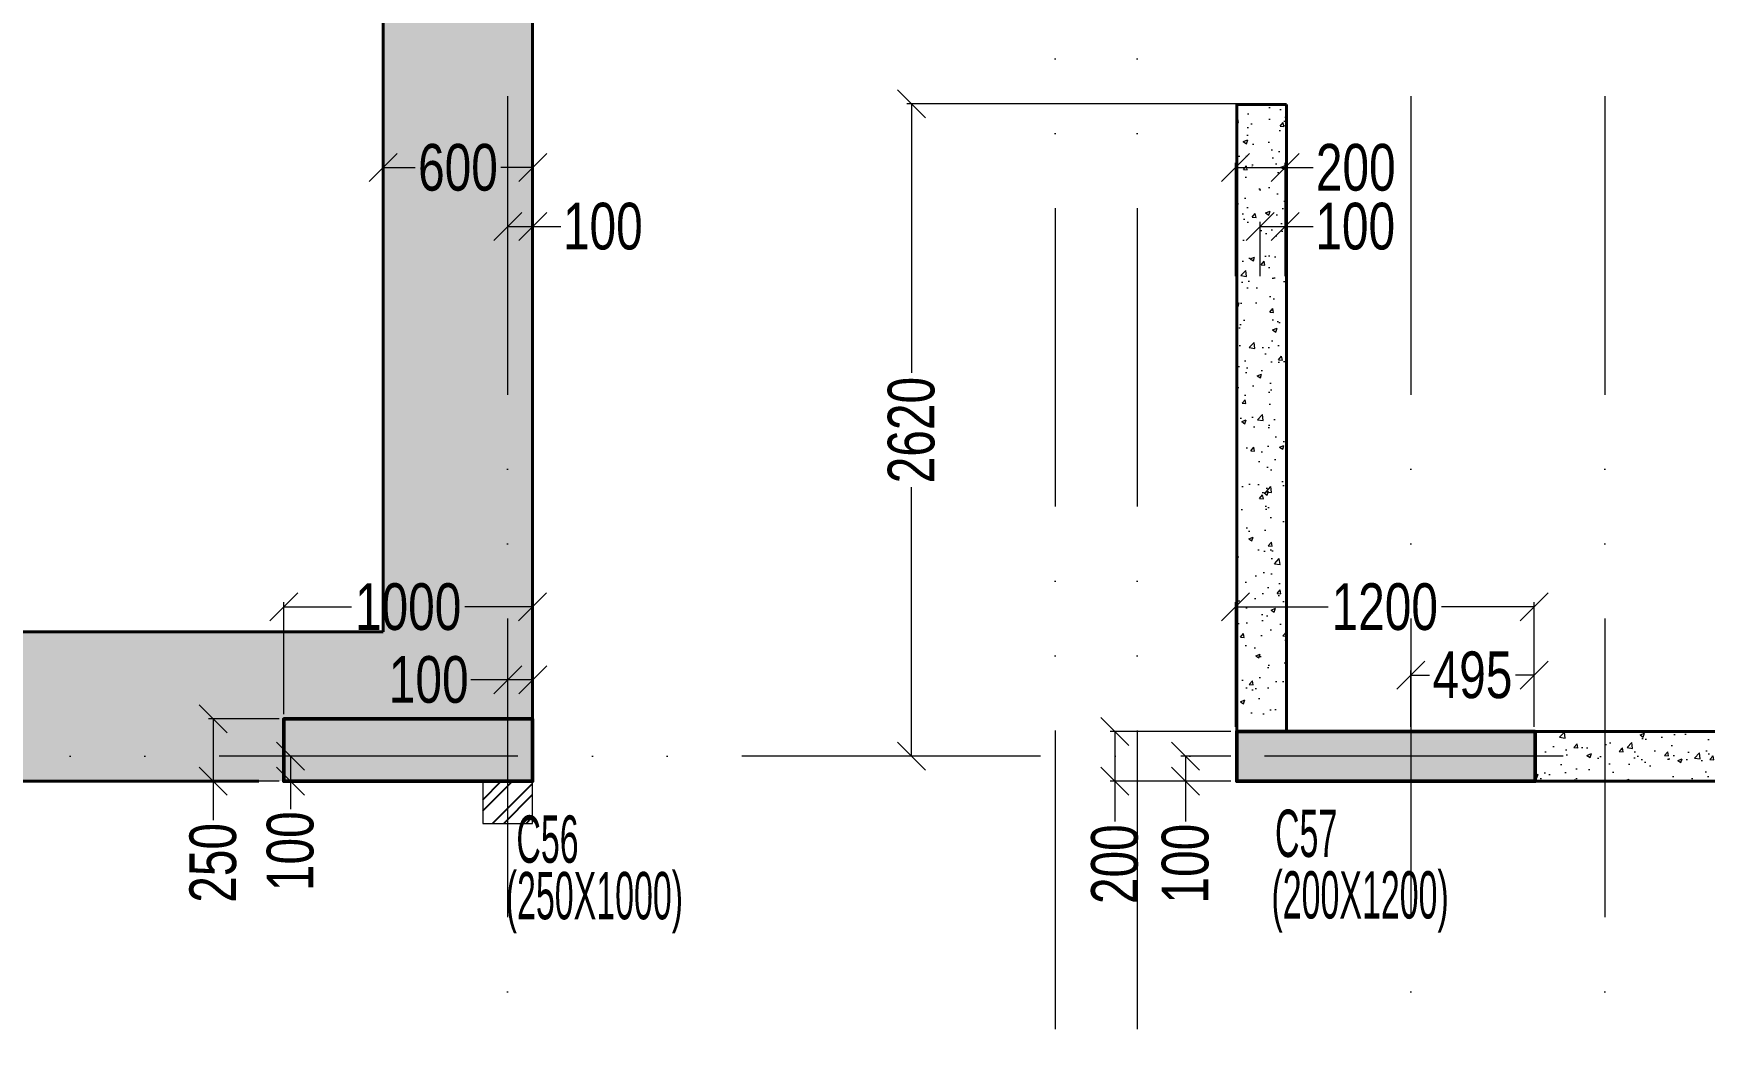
# Model space of a CAD drawing. Header units: millimetres. Extents: x 359 to 43503, y 1365 to 61403.
# Drawn here: x 10554 to 17270, y 17920 to 21944 of the extents above; entities that cross this region are included whole.
import ezdxf

# ---------------------------------------------------------------- set-up
doc = ezdxf.new("R2010")
doc.units = ezdxf.units.MM
doc.linetypes.add('ACAD_ISO04W100', pattern=[30, 24, -3, 0, -3])
doc.linetypes.add('ACAD_ISO12W100', pattern=[21, 12, -3, 0, -3, 0, -3])
for name, color, linetype, lineweight in [('-STR-WALL HAT', 250, 'Continuous', 20), ('A-ANNO-DIMS', 8, 'Continuous', 15), ('A-ANNO-GRID-LINE', 9, 'ACAD_ISO04W100', 20), ('A-CLMN', 5, 'Continuous', 50), ('A-CONC', 5, 'Continuous', 40), ('A-CONC-PATT', 253, 'Continuous', 0), ('Block work', 2, 'Continuous', 13), ('S-COLS-IDEN', 4, 'Continuous', 9), ('STR-COL-DIM', 8, 'Continuous', 18)]:
    doc.layers.add(name, color=color, linetype=linetype, lineweight=lineweight)
doc.layers.add('AHC-A-HATCH', color=7, linetype='Continuous')
doc.layers.add('COMMENTS', color=1, linetype='Continuous')
doc.styles.add('SOBHA', font='swisscl.ttf')
doc.styles.add('Swis721 LtCn BT', font='swisscl.ttf', dxfattribs={"width": 0.7, "height": 250})
doc.dimstyles.new('S-75', dxfattribs={"dimscale": 75, "dimtxt": 2.5, "dimasz": 1.5, "dimexe": 0.25, "dimexo": 0.25, "dimgap": 0.1, "dimtad": 0, "dimdec": 0, "dimzin": 0, "dimdsep": 46, "dimtxsty": 'SOBHA', "dimblk": 'OBLIQUE', "dimcen": 0.09, "dimclrd": 9, "dimclre": 9, "dimclrt": 6, "dimadec": 5, "dimazin": 0, "dimtfac": 1, "dimtdec": 0, "dimtmove": 0, "dimatfit": 3, "dimfxl": 0.18, "dimtolj": 1, "dimtzin": 0, "dimlwd": -1, "dimlwe": -1, "dimarcsym": 0})
pattern_1 = [(50, (-0.37, 0), (182.1847, -15.9391), [19.05, -209.55]), (355, (-0.37, 0), (-35.2434, 191.0568), [15.24, -167.6406]), (100.45144, (14.81, -1.33), (146.94125, 175.11775), [16.19, -178.0902]), (46.1842, (-0.37, 50.8), (271.079, -42.0423), [28.575, -314.325]), (96.63556, (22.22, 47.3), (237.4041, 247.4261), [24.285, -267.1356]), (351.18415, (-0.37, 50.8), (237.4041, 247.4261), [22.86, -251.4597]), (21, (25.03, 38.1), (151.6144, -102.2652), [19.05, -209.55]), (326, (25.03, 38.1), (61.802, 184.188), [15.24, -167.64]), (71.45144, (37.66, 29.58), (213.4164, 81.9228), [16.19, -178.0899]), (37.5, (-0.37, 0), (3.0886, 84.55504), [0, -165.608, 0, -170.18, 0, -168.275]), (7.5, (-0.37, 0), (66.81966, 100.18057), [0, -97.028, 0, -161.798, 0, -64.135]), (327.5, (-57.01, 0), (135.5906, -5.72874), [0, -63.5, 0, -198.12, 0, -262.89]), (317.5, (-82.41, 0), (148.1292, 25.4265), [0, -82.55, 0, -131.572, 0, -186.69])]

# ---------------------------------------------------------------- blocks, each defined once
blk = doc.blocks.new('A$Ca94b9103')
at = {"layer": '-STR-WALL HAT', "linetype": 'ByBlock'}
h = blk.add_hatch(dxfattribs=at)
h.set_pattern_fill('AR-CONC', color=8, style=0)
h.set_pattern_definition(pattern_1)
h.paths.add_polyline_path([(8340.2, 12005.6), (8139.4, 12005.6), (8139.8, 12805.6), (8339.5, 12805.6), (8339.5, 16555.5), (8140, 16555.5), (8140, 17155.6), (7739.5, 17155.6), (7739.5, 9255.6), (3699.2, 9255.6), (3699.6, 11650.5), (50.6, 11650.6), (50.6, 8955.6), (300.4, 8955.6), (300.7, 11050.6), (3099.5, 11050.5), (3099.2, 9005.6), (3710.4, 9005.6), (3710.4, 8655.6), (7340, 8655.6), (7340, 8905.5), (8340.6, 8905.5)])
at = {"layer": '-STR-WALL HAT'}
h = blk.add_hatch(dxfattribs=at)
h.set_pattern_fill('AR-CONC', color=8, style=0)
h.set_pattern_definition([(50, (5.3, 0.07), (182.1847, -15.9391), [19.05, -209.55]), (355, (5.3, 0.07), (-35.2434, 191.0568), [15.24, -167.6406]), (100.4514, (20.48, -1.26), (146.9412, 175.1178), [16.19, -178.0902]), (46.1842, (5.3, 50.87), (271.079, -42.0423), [28.575, -314.325]), (96.6356, (27.88, 47.37), (237.404, 247.426), [24.285, -267.1356]), (351.1842, (5.3, 50.87), (237.404, 247.426), [22.86, -251.4597]), (21, (30.7, 38.17), (151.6144, -102.2652), [19.05, -209.55]), (326, (30.7, 38.17), (61.802, 184.188), [15.24, -167.64]), (71.4514, (43.33, 29.65), (213.4164, 81.9228), [16.19, -178.09]), (37.5, (5.295, 0.07), (3.0886, 84.55504), [0, -165.608, 0, -170.18, 0, -168.275]), (7.5, (5.295, 0.07), (66.81966, 100.1806), [0, -97.028, 0, -161.798, 0, -64.135]), (327.5, (-51.35, 0.07), (135.5906, -5.72874), [0, -63.5, 0, -198.12, 0, -262.89]), (317.5, (-76.75, 0.07), (148.1292, 25.4265), [0, -82.55, 0, -131.572, 0, -186.69])])
h.paths.add_polyline_path([(11370, 11377.7), (11170, 11377.7), (11170, 8905.5), (11170, 8736.7), (11170.4, 8655.5), (11170.4, 8905.5), (11370, 8905.5)])
h = blk.add_hatch(dxfattribs=at)
h.set_pattern_fill('AR-CONC', color=8, style=0)
h.set_pattern_definition(pattern_1)
edge = h.paths.add_edge_path()
edge.add_line((18390.8, 6405.6), (18390.8, 50.5))
edge.add_line((18390.8, 50.5), (8200.7, 50.5))
edge.add_line((8200.7, 50.5), (8201.3, 47.3))
edge.add_line((8201.3, 47.3), (7951.3, 47.3))
edge.add_line((7951.3, 47.3), (7949.9, -199.5))
edge.add_line((7949.9, -199.5), (29145.1, -199.5))
edge.add_line((29145.1, -199.5), (29145.8, 6894.9))
edge.add_line((29145.8, 6894.9), (31640.8, 6895.1))
edge.add_line((31640.8, 6895.1), (31640.7, 10405.6))
edge.add_line((31645.7, 10405.5), (31390.7, 10405.5))
edge.add_line((31390.7, 10405.5), (31390.8, 7145))
edge.add_line((31390.8, 7145), (28895.8, 7144.9))
edge.add_line((28895.8, 7144.9), (28895.8, 50.5))
edge.add_line((28895.8, 50.5), (18147, 50.5))
edge.add_line((18640.6, 50.5), (18641, 6655.6))
edge.add_line((18641, 6655.6), (16200.7, 6655.6))
edge.add_line((16200.7, 6655.6), (16200.3, 6405.6))
edge.add_line((16200.3, 6405.6), (18390.8, 6405.6))
h = blk.add_hatch(dxfattribs=at)
h.set_pattern_fill('AR-CONC', color=8, style=0)
h.set_pattern_definition([(50, (-0.37, 49.9), (182.1847, -15.9391), [19.05, -209.55]), (355, (-0.37, 49.9), (-35.2434, 191.0568), [15.24, -167.6406]), (100.4514, (14.81, 48.57), (146.9412, 175.1178), [16.19, -178.0902]), (46.1842, (-0.37, 100.7), (271.079, -42.0423), [28.575, -314.325]), (96.6356, (22.22, 97.2), (237.404, 247.426), [24.285, -267.1356]), (351.1842, (-0.37, 100.7), (237.404, 247.426), [22.86, -251.4597]), (21, (25.03, 88), (151.6144, -102.2652), [19.05, -209.55]), (326, (25.03, 88), (61.802, 184.188), [15.24, -167.64]), (71.4514, (37.66, 79.48), (213.4164, 81.9228), [16.19, -178.09]), (37.5, (-0.37, 49.9), (3.0886, 84.55504), [0, -165.608, 0, -170.18, 0, -168.275]), (7.5, (-0.37, 49.9), (66.81966, 100.18057), [0, -97.028, 0, -161.798, 0, -64.135]), (327.5, (-57.01, 49.9), (135.5906, -5.72874), [0, -63.5, 0, -198.12, 0, -262.89]), (317.5, (-82.41, 49.9), (148.1292, 25.4265), [0, -82.55, 0, -131.572, 0, -186.69])])
h.paths.add_polyline_path([(15069.5, 8855.5), (12364.7, 8855.4), (12364.7, 8655.5), (15069.5, 8655.6)])
at = {"layer": 'A-CONC-PATT'}
h = blk.add_hatch(color=256, dxfattribs=at)
h.dxf.hatch_style = 1
h.paths.add_polyline_path([(8340, 8655.5), (8340, 8905.5), (7340, 8905.5), (7340, 8655.5)])
h = blk.add_hatch(color=256, dxfattribs=at)
h.dxf.hatch_style = 1
h.paths.add_polyline_path([(12370, 8655.5), (12370, 8855.5), (11170, 8855.5), (11170, 8655.5)])
at = {"layer": 'AHC-A-HATCH', "linetype": 'ByBlock', "true_color": 0xd1d1ff}
h = blk.add_hatch(dxfattribs=at)
h.set_pattern_fill('ANSI32', color=254, scale=10)
h.set_pattern_definition([(45, (200923.71, 1703718.63), (-67.351921, 67.351921), []), (45, (200968.61, 1703718.63), (-67.351921, 67.351921), [])])
h.paths.add_polyline_path([(8340, 8655.5), (8140, 8655.5), (8140, 8485.5), (8340, 8485.5)])
at = {"layer": 'A-CLMN'}
for points, elevation in [([(8340, 8905.5), (8340, 8655.5), (7340, 8655.5), (7340, 8905.5)], -0.8), ([(12370, 8855.5), (12370, 8655.5), (11170, 8655.5), (11170, 8855.5)], 0.6)]:
    blk.add_lwpolyline(points, close=True, dxfattribs=dict(at, elevation=elevation))
at = {"layer": 'A-CONC', "ltscale": 50}
for p, q in [((7739.5, 9255.6), (7739.5, 17155.6)), ((11170, 11375.5, -0.8), (11370, 11375.5, -0.8)), ((3700, 9255.5, -0.8), (7739.5, 9255.6))]:
    blk.add_line(p, q, dxfattribs=at)
for points in [[(8340.6, 12005.6), (8340, 8905.5)], [(3710, 8655.5), (7240.6, 8655.5)]]:
    blk.add_lwpolyline(points, dxfattribs=at)
for points, elevation in [([(11170, 8655.7), (11170, 11375.5)], -0.5), ([(11370, 8855.5), (11370, 11375.5)], -0.5), ([(7340, 8655.5), (7340, 8905.5)], -0.8), ([(7340, 8655.5), (7340, 8905.5)], -0.8), ([(8340, 8905.5), (8140, 8905.5)], -0.8), ([(8340, 8905.5), (8140, 8905.5)], -0.8), ([(11170, 8655.5), (11170, 8855.5)], -0.8), ([(15069.5, 8855.5), (12370, 8855.5)], -0.6), ([(12370, 8655.5), (12370, 8855.5)], -0.8), ([(15069.5, 8655.5), (12370, 8655.6)], -0.8)]:
    blk.add_lwpolyline(points, dxfattribs=dict(at, elevation=elevation))
at = {"layer": 'Block work', "ltscale": 50, "elevation": 1.3}
blk.add_lwpolyline([(8340, 8655.5), (8140, 8655.5), (8140, 8485.5), (8340, 8485.5)], close=True, dxfattribs=at)
blk = doc.blocks.new('STRG')
at = {"layer": 'A-ANNO-DIMS', "linetype": 'ACAD_ISO12W100', "ltscale": 100}
for p, q in [((28509.9, -1588153, -0.1), (28509.9, -1637469.2, -0.1)), ((32140.1, -1588153, -0.1), (32140.1, -1637469.2, -0.1)), ((32920.1, -1588153, -0.1), (32920.1, -1637469.2, -0.1)), ((30710.1, -1588603, -0.1), (30710.1, -1637469.2, -0.1)), ((31039.8, -1588603, -0.6), (31039.8, -1637469.2, -0.6)), ((55854, -1626509.7, 0.1), (17033.9, -1626509.7, 0.1))]:
    blk.add_line(p, q, dxfattribs=at)
blk = doc.blocks.new('_Oblique')
at = {"color": 0, "linetype": 'ByBlock', "lineweight": -2}
blk.add_line((-0.5, -0.5), (0.5, 0.5), dxfattribs=at)
blk = doc.blocks.new('*D747')
at = {"layer": 'Defpoints', "color": 0, "transparency": 16777216}
for p in [(12560.5, 21404.7), (12560.5, 20965, 0.6), (11959.4, 20953.1, 0.6)]:
    blk.add_point(p, dxfattribs=at)
at = {"layer": 'STR-COL-DIM', "color": 9, "transparency": 16777216}
for p, q in [((11959.4, 20971.8), (11959.4, 21423.5)), ((11959.4, 21404.7), (12088.3, 21404.7)), ((12560.5, 21404.7), (12431.6, 21404.7)), ((12560.5, 20983.8), (12560.5, 21423.5))]:
    blk.add_line(p, q, dxfattribs=at)
at = {"layer": 'STR-COL-DIM', "color": 9, "transparency": 16777216, "xscale": 112.5, "yscale": 112.5, "zscale": 112.5, "rotation": 180}
blk.add_blockref('_Oblique', (11959.4, 21404.7), dxfattribs=at)
at = {"layer": 'STR-COL-DIM', "color": 9, "transparency": 16777216, "xscale": 112.5, "yscale": 112.5, "zscale": 112.5}
blk.add_blockref('_Oblique', (12560.5, 21404.7), dxfattribs=at)
at = {"layer": 'STR-COL-DIM', "color": 6, "transparency": 16777216, "insert": (12259.9, 21404.7), "char_height": 187.5, "attachment_point": 5, "style": 'SOBHA'}
blk.add_mtext('\\A1;600', dxfattribs=at)
blk = doc.blocks.new('*D748')
at = {"layer": 'Defpoints', "color": 0, "transparency": 16777216}
for p in [(12560.5, 21168.2), (12460.5, 20949.3, 0.2), (12560.5, 20949.3, -0.6)]:
    blk.add_point(p, dxfattribs=at)
at = {"layer": 'STR-COL-DIM', "color": 9, "transparency": 16777216}
for p, q in [((12460.5, 20968.1), (12460.5, 21186.9)), ((12460.5, 21168.2), (12560.5, 21168.2)), ((12560.5, 20968.1), (12560.5, 21186.9)), ((12560.5, 21168.2), (12673, 21168.2))]:
    blk.add_line(p, q, dxfattribs=at)
at = {"layer": 'STR-COL-DIM', "color": 9, "transparency": 16777216, "xscale": 112.5, "yscale": 112.5, "zscale": 112.5, "rotation": 180}
blk.add_blockref('_Oblique', (12460.5, 21168.2), dxfattribs=at)
at = {"layer": 'STR-COL-DIM', "color": 9, "transparency": 16777216, "xscale": 112.5, "yscale": 112.5, "zscale": 112.5}
blk.add_blockref('_Oblique', (12560.5, 21168.2), dxfattribs=at)
at = {"layer": 'STR-COL-DIM', "color": 6, "transparency": 16777216, "insert": (12842.1, 21168.2), "char_height": 187.5, "attachment_point": 5, "style": 'SOBHA'}
blk.add_mtext('\\A1;100', dxfattribs=at)
blk = doc.blocks.new('*D574')
at = {"layer": 'Defpoints', "color": 0, "transparency": 16777216}
for p in [(11760.5, 19038.7, -0.4), (11586.6, 18938.7), (11760.5, 18938.7)]:
    blk.add_point(p, dxfattribs=at)
at = {"layer": 'STR-COL-DIM', "color": 9, "transparency": 16777216}
for p, q in [((11741.7, 19038.7), (11567.8, 19038.7)), ((11586.6, 19038.7), (11586.6, 18938.7)), ((11741.7, 18938.7), (11567.8, 18938.7)), ((11586.6, 18938.7), (11586.6, 18826.2))]:
    blk.add_line(p, q, dxfattribs=at)
at = {"layer": 'STR-COL-DIM', "color": 9, "transparency": 16777216, "xscale": 112.5, "yscale": 112.5, "zscale": 112.5}
for p, rotation in [((11586.6, 19038.7), 90), ((11586.6, 18938.7), 270)]:
    blk.add_blockref('_Oblique', p, dxfattribs=dict(at, rotation=rotation))
at = {"layer": 'STR-COL-DIM', "color": 6, "transparency": 16777216, "insert": (11586.6, 18657.1), "char_height": 187.5, "attachment_point": 5, "rotation": 90, "style": 'SOBHA'}
blk.add_mtext('\\A1;100', dxfattribs=at)
blk = doc.blocks.new('*D575')
at = {"layer": 'Defpoints', "color": 0, "transparency": 16777216}
for p in [(11275.9, 19188.7), (11559.7, 19188.7, -0.1), (11559.7, 18938.7)]:
    blk.add_point(p, dxfattribs=at)
at = {"layer": 'STR-COL-DIM', "color": 9, "transparency": 16777216}
for p, q in [((11540.9, 19188.7), (11257.1, 19188.7)), ((11275.9, 19188.7), (11275.9, 18938.7)), ((11540.9, 18938.7), (11257.1, 18938.7)), ((11275.9, 18938.7), (11275.9, 18781.5))]:
    blk.add_line(p, q, dxfattribs=at)
at = {"layer": 'STR-COL-DIM', "color": 9, "transparency": 16777216, "xscale": 112.5, "yscale": 112.5, "zscale": 112.5}
for p, rotation in [((11275.9, 19188.7), 90), ((11275.9, 18938.7), 270)]:
    blk.add_blockref('_Oblique', p, dxfattribs=dict(at, rotation=rotation))
at = {"layer": 'STR-COL-DIM', "color": 6, "transparency": 16777216, "insert": (11275.9, 18610.3), "char_height": 187.5, "attachment_point": 5, "rotation": 90, "style": 'SOBHA'}
blk.add_mtext('\\A1;250', dxfattribs=at)
blk = doc.blocks.new('*D576')
at = {"layer": 'Defpoints', "color": 0, "transparency": 16777216}
for p in [(12559.7, 19638.9), (11559.7, 19188.7, -0.1), (12559.7, 19188.7, -0.1)]:
    blk.add_point(p, dxfattribs=at)
at = {"layer": 'STR-COL-DIM', "color": 9, "transparency": 16777216}
for p, q in [((11559.7, 19207.5), (11559.7, 19657.7)), ((11559.7, 19638.9), (11831.8, 19638.9)), ((12559.7, 19638.9), (12287.5, 19638.9)), ((12559.7, 19207.5), (12559.7, 19657.7))]:
    blk.add_line(p, q, dxfattribs=at)
at = {"layer": 'STR-COL-DIM', "color": 9, "transparency": 16777216, "xscale": 112.5, "yscale": 112.5, "zscale": 112.5, "rotation": 180}
blk.add_blockref('_Oblique', (11559.7, 19638.9), dxfattribs=at)
at = {"layer": 'STR-COL-DIM', "color": 9, "transparency": 16777216, "xscale": 112.5, "yscale": 112.5, "zscale": 112.5}
blk.add_blockref('_Oblique', (12559.7, 19638.9), dxfattribs=at)
at = {"layer": 'STR-COL-DIM', "color": 6, "transparency": 16777216, "insert": (12059.7, 19638.9), "char_height": 187.5, "attachment_point": 5, "style": 'SOBHA'}
blk.add_mtext('\\A1;1000', dxfattribs=at)
blk = doc.blocks.new('*D577')
at = {"layer": 'Defpoints', "color": 0, "transparency": 16777216}
for p in [(12460.5, 19346.2), (12460.5, 19138.7, -0.4), (12560.5, 19138.7)]:
    blk.add_point(p, dxfattribs=at)
at = {"layer": 'STR-COL-DIM', "color": 9, "transparency": 16777216}
for p, q in [((12460.5, 19346.2), (12311.6, 19346.2)), ((12460.5, 19157.5), (12460.5, 19364.9)), ((12560.5, 19346.2), (12460.5, 19346.2)), ((12560.5, 19157.5), (12560.5, 19364.9))]:
    blk.add_line(p, q, dxfattribs=at)
at = {"layer": 'STR-COL-DIM', "color": 9, "transparency": 16777216, "xscale": 112.5, "yscale": 112.5, "zscale": 112.5, "rotation": 180}
blk.add_blockref('_Oblique', (12460.5, 19346.2), dxfattribs=at)
at = {"layer": 'STR-COL-DIM', "color": 9, "transparency": 16777216, "xscale": 112.5, "yscale": 112.5, "zscale": 112.5}
blk.add_blockref('_Oblique', (12560.5, 19346.2), dxfattribs=at)
at = {"layer": 'STR-COL-DIM', "color": 6, "transparency": 16777216, "insert": (12142.5, 19346.2), "char_height": 187.5, "attachment_point": 5, "style": 'SOBHA'}
blk.add_mtext('\\A1;100', dxfattribs=at)
blk = doc.blocks.new('*D578')
at = {"layer": 'Defpoints', "color": 0, "transparency": 16777216}
for p in [(15384.2, 19038.9, -0.4), (15183.4, 18938.8), (15384.2, 18938.8, 0.8)]:
    blk.add_point(p, dxfattribs=at)
at = {"layer": 'STR-COL-DIM', "color": 9, "transparency": 16777216}
for p, q in [((15365.5, 19038.9), (15164.7, 19038.9)), ((15183.4, 19038.9), (15183.4, 18938.8)), ((15365.5, 18938.8), (15164.7, 18938.8)), ((15183.4, 18938.8), (15183.4, 18776.4))]:
    blk.add_line(p, q, dxfattribs=at)
at = {"layer": 'STR-COL-DIM', "color": 9, "transparency": 16777216, "xscale": 112.5, "yscale": 112.5, "zscale": 112.5}
for p, rotation in [((15183.4, 19038.9), 90), ((15183.4, 18938.8), 270)]:
    blk.add_blockref('_Oblique', p, dxfattribs=dict(at, rotation=rotation))
at = {"layer": 'STR-COL-DIM', "color": 6, "transparency": 16777216, "insert": (15183.4, 18607.2), "char_height": 187.5, "attachment_point": 5, "rotation": 90, "style": 'SOBHA'}
blk.add_mtext('\\A1;100', dxfattribs=at)
blk = doc.blocks.new('*D579')
at = {"layer": 'Defpoints', "color": 0, "transparency": 16777216}
for p in [(14899.6, 19138.6), (15384.6, 19138.6, 0.5), (15184.2, 18938.8, 0.8)]:
    blk.add_point(p, dxfattribs=at)
at = {"layer": 'STR-COL-DIM', "color": 9, "transparency": 16777216}
for p, q in [((15365.9, 19138.6), (14880.9, 19138.6)), ((14899.6, 19138.6), (14899.6, 18938.8)), ((15165.5, 18938.8), (14880.9, 18938.8)), ((14899.6, 18938.8), (14899.6, 18776.2))]:
    blk.add_line(p, q, dxfattribs=at)
at = {"layer": 'STR-COL-DIM', "color": 9, "transparency": 16777216, "xscale": 112.5, "yscale": 112.5, "zscale": 112.5}
for p, rotation in [((14899.6, 19138.6), 90), ((14899.6, 18938.8), 270)]:
    blk.add_blockref('_Oblique', p, dxfattribs=dict(at, rotation=rotation))
at = {"layer": 'STR-COL-DIM', "color": 6, "transparency": 16777216, "insert": (14899.6, 18605), "char_height": 187.5, "attachment_point": 5, "rotation": 90, "style": 'SOBHA'}
blk.add_mtext('\\A1;200', dxfattribs=at)
blk = doc.blocks.new('*D580')
at = {"layer": 'Defpoints', "color": 0, "transparency": 16777216}
for p in [(15384.6, 19638.9), (15384.6, 19138.6, 0.8), (16584.6, 19138.7, 0.1)]:
    blk.add_point(p, dxfattribs=at)
at = {"layer": 'STR-COL-DIM', "color": 9, "transparency": 16777216}
for p, q in [((15384.6, 19157.4), (15384.6, 19657.7)), ((15384.6, 19638.9), (15756.8, 19638.9)), ((16584.6, 19638.9), (16212.5, 19638.9)), ((16584.6, 19157.5), (16584.6, 19657.7))]:
    blk.add_line(p, q, dxfattribs=at)
at = {"layer": 'STR-COL-DIM', "color": 9, "transparency": 16777216, "xscale": 112.5, "yscale": 112.5, "zscale": 112.5, "rotation": 180}
blk.add_blockref('_Oblique', (15384.6, 19638.9), dxfattribs=at)
at = {"layer": 'STR-COL-DIM', "color": 9, "transparency": 16777216, "xscale": 112.5, "yscale": 112.5, "zscale": 112.5}
blk.add_blockref('_Oblique', (16584.6, 19638.9), dxfattribs=at)
at = {"layer": 'STR-COL-DIM', "color": 6, "transparency": 16777216, "insert": (15984.6, 19638.9), "char_height": 187.5, "attachment_point": 5, "style": 'SOBHA'}
blk.add_mtext('\\A1;1200', dxfattribs=at)
blk = doc.blocks.new('*D581')
at = {"layer": 'Defpoints', "color": 0, "transparency": 16777216}
for p in [(16089.8, 19364.9), (16089.8, 19138.6, 0.3), (16584.6, 19138.6, 0.1)]:
    blk.add_point(p, dxfattribs=at)
at = {"layer": 'STR-COL-DIM', "color": 9, "transparency": 16777216}
for p, q in [((16089.8, 19157.4), (16089.8, 19383.7)), ((16089.8, 19364.9), (16165, 19364.9)), ((16584.6, 19364.9), (16509.5, 19364.9)), ((16584.6, 19157.4), (16584.6, 19383.7))]:
    blk.add_line(p, q, dxfattribs=at)
at = {"layer": 'STR-COL-DIM', "color": 9, "transparency": 16777216, "xscale": 112.5, "yscale": 112.5, "zscale": 112.5, "rotation": 180}
blk.add_blockref('_Oblique', (16089.8, 19364.9), dxfattribs=at)
at = {"layer": 'STR-COL-DIM', "color": 9, "transparency": 16777216, "xscale": 112.5, "yscale": 112.5, "zscale": 112.5}
blk.add_blockref('_Oblique', (16584.6, 19364.9), dxfattribs=at)
at = {"layer": 'STR-COL-DIM', "color": 6, "transparency": 16777216, "insert": (16337.2, 19364.9), "char_height": 187.5, "attachment_point": 5, "style": 'SOBHA'}
blk.add_mtext('\\A1;495', dxfattribs=at)
blk = doc.blocks.new('*D480')
at = {"layer": 'Defpoints', "color": 0, "transparency": 16777216}
for p in [(15584.2, 21404.7), (15384.2, 20949.3, -0.6), (15584.2, 20949.3, 0.2)]:
    blk.add_point(p, dxfattribs=at)
at = {"layer": 'STR-COL-DIM', "color": 9, "transparency": 16777216}
for p, q in [((15384.2, 20968.1), (15384.2, 21423.5)), ((15384.2, 21404.7), (15584.2, 21404.7)), ((15584.2, 20968.1), (15584.2, 21423.5)), ((15584.2, 21404.7), (15696.7, 21404.7))]:
    blk.add_line(p, q, dxfattribs=at)
at = {"layer": 'STR-COL-DIM', "color": 9, "transparency": 16777216, "xscale": 112.5, "yscale": 112.5, "zscale": 112.5, "rotation": 180}
blk.add_blockref('_Oblique', (15384.2, 21404.7), dxfattribs=at)
at = {"layer": 'STR-COL-DIM', "color": 9, "transparency": 16777216, "xscale": 112.5, "yscale": 112.5, "zscale": 112.5}
blk.add_blockref('_Oblique', (15584.2, 21404.7), dxfattribs=at)
at = {"layer": 'STR-COL-DIM', "color": 6, "transparency": 16777216, "insert": (15868, 21404.7), "char_height": 187.5, "attachment_point": 5, "style": 'SOBHA'}
blk.add_mtext('\\A1;200', dxfattribs=at)
blk = doc.blocks.new('*D481')
at = {"layer": 'Defpoints', "color": 0, "transparency": 16777216}
for p in [(15584.2, 21168.2), (15484.2, 20949.3, -0.7), (15584.2, 20949.3, -0.6)]:
    blk.add_point(p, dxfattribs=at)
at = {"layer": 'STR-COL-DIM', "color": 9, "transparency": 16777216}
for p, q in [((15484.2, 20968.1), (15484.2, 21186.9)), ((15484.2, 21168.2), (15584.2, 21168.2)), ((15584.2, 20968.1), (15584.2, 21186.9)), ((15584.2, 21168.2), (15696.7, 21168.2))]:
    blk.add_line(p, q, dxfattribs=at)
at = {"layer": 'STR-COL-DIM', "color": 9, "transparency": 16777216, "xscale": 112.5, "yscale": 112.5, "zscale": 112.5, "rotation": 180}
blk.add_blockref('_Oblique', (15484.2, 21168.2), dxfattribs=at)
at = {"layer": 'STR-COL-DIM', "color": 9, "transparency": 16777216, "xscale": 112.5, "yscale": 112.5, "zscale": 112.5}
blk.add_blockref('_Oblique', (15584.2, 21168.2), dxfattribs=at)
at = {"layer": 'STR-COL-DIM', "color": 6, "transparency": 16777216, "insert": (15865.9, 21168.2), "char_height": 187.5, "attachment_point": 5, "style": 'SOBHA'}
blk.add_mtext('\\A1;100', dxfattribs=at)
blk = doc.blocks.new('*D482')
at = {"layer": 'Defpoints', "color": 0, "linetype": 'ByBlock', "transparency": 16777216}
for p in [(14082.3, 21660.7), (15584.2, 21660.7, 0.3), (14117.7, 19038.7, -0.3)]:
    blk.add_point(p, dxfattribs=at)
at = {"layer": 'STR-COL-DIM', "color": 9, "transparency": 16777216}
for p, q in [((15565.5, 21660.7), (14063.5, 21660.7)), ((14082.3, 21660.7), (14082.3, 20579.7)), ((14082.3, 19038.7), (14082.3, 20119.8)), ((14099, 19038.7), (14063.5, 19038.7))]:
    blk.add_line(p, q, dxfattribs=at)
at = {"layer": 'STR-COL-DIM', "color": 9, "linetype": 'ByBlock', "transparency": 16777216, "xscale": 112.5, "yscale": 112.5, "zscale": 112.5}
for p, rotation in [((14082.3, 21660.7), 90), ((14082.3, 19038.7), 270)]:
    blk.add_blockref('_Oblique', p, dxfattribs=dict(at, rotation=rotation))
at = {"layer": 'STR-COL-DIM', "color": 6, "linetype": 'ByBlock', "transparency": 16777216, "insert": (14082.3, 20349.7), "char_height": 187.5, "attachment_point": 5, "rotation": 90, "style": 'SOBHA'}
blk.add_mtext('\\A1;2620', dxfattribs=at)
blk = doc.blocks.new('A$Cf6cfdd6f')
at = {"layer": 'S-COLS-IDEN', "char_height": 190, "width": 501.429, "attachment_point": 1, "style": 'Swis721 LtCn BT'}
for s, insert in [('C56', (8174.5, 7592, -0.5)), ('C57', (11223.3, 7615.4, -0.3)), ('(250X1000)', (8131.7, 7364.9, -0.5)), ('(200X1200)', (11209, 7367.9, -0.3))]:
    blk.add_mtext(s, dxfattribs=dict(at, insert=insert))

msp = doc.modelspace()

# ---------------------------------------------------------------- block references
msp.add_blockref('A$Ca94b9103', (4219.5, 10283.2, 0.8))
at = {"layer": 'A-ANNO-GRID-LINE'}
msp.add_blockref('STRG', (-16050.5, 1645548.5, 0.4), dxfattribs=at)
at = {"layer": 'COMMENTS', "linetype": 'ByBlock'}
msp.add_blockref('A$Cf6cfdd6f', (4320.3, 11208.8, 1.4), dxfattribs=at)

# ---------------------------------------------------------------- dimensions: what is measured, and where the dimension line sits
at = {"layer": 'STR-COL-DIM', "color": 6, "linetype": 'ByBlock'}
dim = msp.add_linear_dim(base=(14082.3, 21660.7, 0.8), p1=(14117.7, 19038.7, 0.5), p2=(15584.2, 21660.7, 1), angle=90, dimstyle='S-75', override={"dimrnd": 5}, dxfattribs=at)
dim.commit()
dim.dimension.update_dxf_attribs({"geometry": '*D482', "text_midpoint": (14082.3, 20349.7, 0.8)})
at = {"layer": 'STR-COL-DIM'}
dim = msp.add_linear_dim(base=(12560.5, 21404.7, 0.2), p1=(11959.4, 20953.1, 0.8), p2=(12560.5, 20965, 0.8), dimstyle='S-75', override={"dimrnd": 5}, dxfattribs=at)
dim.commit()
dim.dimension.update_dxf_attribs({"geometry": '*D747', "text_midpoint": (12259.9, 21404.7, 0.2)})
for base, p1, p2, picture, middle in [((15584.2, 21404.7, 1.6), (15384.2, 20949.3, 1), (15584.2, 20949.3, 1.8), '*D480', (15868, 21404.7, 1.6)), ((12560.5, 21168.2, 0.2), (12460.5, 20949.3, 0.4), (12560.5, 20949.3, -0.4), '*D748', (12842.1, 21168.2, 0.2)), ((15584.2, 21168.2, 1.6), (15484.2, 20949.3, 1), (15584.2, 20949.3, 1), '*D481', (15865.9, 21168.2, 1.6)), ((12559.7, 19638.9, 0.8), (11559.7, 19188.7, 0.7), (12559.7, 19188.7, 0.7), '*D576', (12059.7, 19638.9, 0.8)), ((15384.6, 19638.9, 0), (16584.6, 19138.7, 0.1), (15384.6, 19138.6, 0.8), '*D580', (15984.6, 19638.9, 0))]:
    dim = msp.add_linear_dim(base=base, p1=p1, p2=p2, dimstyle='S-75', dxfattribs=at)
    dim.commit()
    dim.dimension.update_dxf_attribs({"geometry": picture, "text_midpoint": middle})
dim = msp.add_linear_dim(base=(16089.8, 19364.9, 0), p1=(16584.6, 19138.6, 0.1), p2=(16089.8, 19138.6, 0.3), dimstyle='S-75', override={"dimrnd": 5}, dxfattribs=at)
dim.commit()
dim.dimension.update_dxf_attribs({"geometry": '*D581', "text_midpoint": (16337.2, 19364.9, 0), "dimtype": 160})
dim = msp.add_linear_dim(base=(12460.5, 19346.2, 0.8), p1=(12560.5, 19138.7, 0.8), p2=(12460.5, 19138.7, 0.4), dimstyle='S-75', dxfattribs=at)
dim.commit()
dim.dimension.update_dxf_attribs({"geometry": '*D577', "text_midpoint": (12142.5, 19346.2, 0.8), "dimtype": 160})
for base, p1, p2, picture, middle in [((11275.9, 19188.7, 0.8), (11559.7, 18938.7, 0.8), (11559.7, 19188.7, 0.7), '*D575', (11275.9, 18610.3, 0.8)), ((14899.6, 19138.6, 0.3), (15184.2, 18938.8, 1), (15384.6, 19138.6, 0.8), '*D579', (14899.6, 18605, 0.3)), ((15183.4, 18938.8, 0.3), (15384.2, 19038.9, -0.1), (15384.2, 18938.8, 1), '*D578', (15183.4, 18607.2, 0.3))]:
    dim = msp.add_linear_dim(base=base, p1=p1, p2=p2, angle=90, dimstyle='S-75', dxfattribs=at)
    dim.commit()
    dim.dimension.update_dxf_attribs({"geometry": picture, "text_midpoint": middle, "dimtype": 160})
dim = msp.add_linear_dim(base=(11586.6, 18938.7, 0.8), p1=(11760.5, 19038.7, 0.4), p2=(11760.5, 18938.7, 0.8), angle=90, dimstyle='S-75', dxfattribs=at)
dim.commit()
dim.dimension.update_dxf_attribs({"geometry": '*D574', "text_midpoint": (11586.6, 18657.1, 0.8)})

doc.saveas('drawing.dxf')
